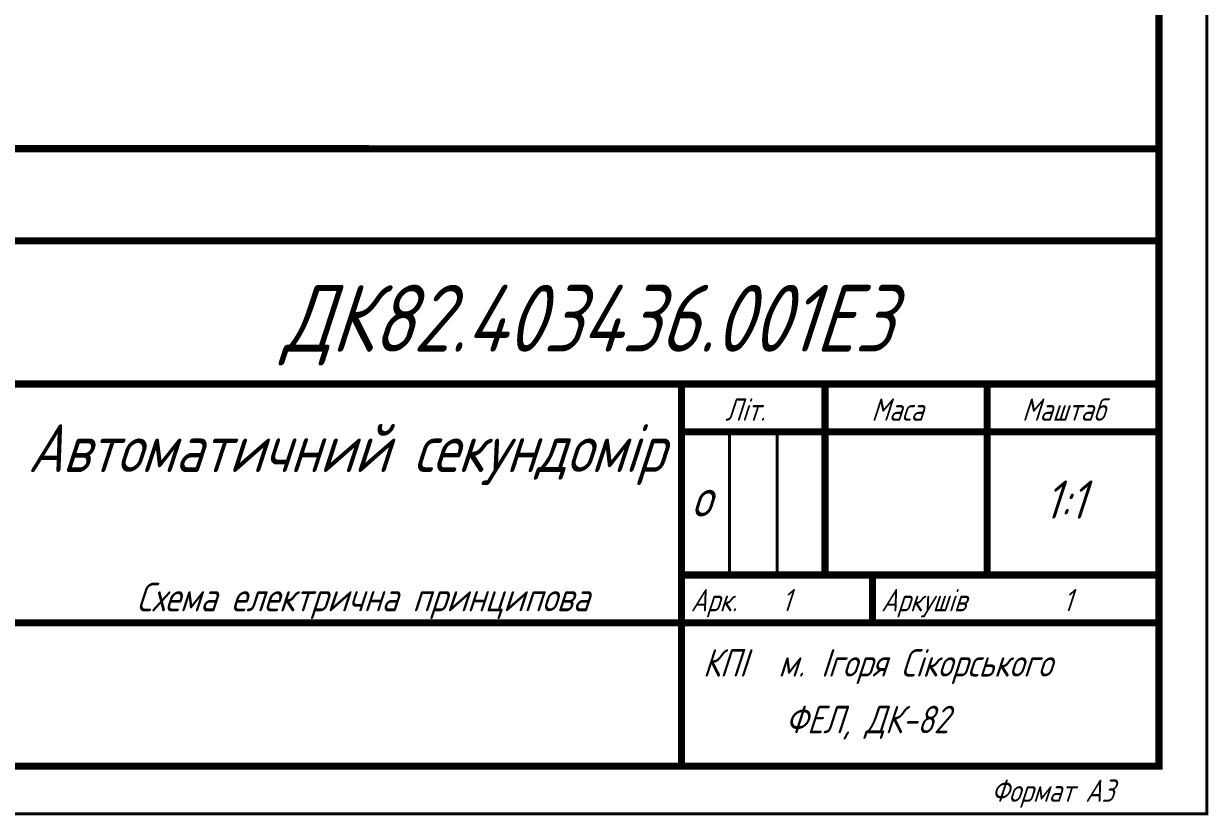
# Model space of a CAD drawing. Header units: millimetres. Extents: x 0 to 420, y 0 to 297.
# Drawn here: x 296.1 to 420.1, y -0.1 to 82.7 of the extents above; entities that cross this region are included whole.
import ezdxf

# ---------------------------------------------------------------- set-up
doc = ezdxf.new("R2010")
doc.units = ezdxf.units.MM
doc.layers.add('Sheet', color=255, linetype='Continuous')
doc.styles.add('GOST', font='', dxfattribs={"oblique": 18})
doc.styles.get('GOST').set_extended_font_data('GOST type A')

msp = doc.modelspace()

# ---------------------------------------------------------------- linework, layer by layer
at = {"layer": 'Sheet'}
for points, const_width in [([(0.04, 297), (419.98, 297), (419.98, 0), (0.04, 0), (0.04, 297)], 0.3), ([(0.04, 297), (0.04, 0), (419.98, 0), (419.98, 297), (0.04, 297), (0.04, 297)], 0.0991), ([(0.04, 297), (0.04, 0), (419.98, 0), (419.98, 297), (0.04, 297), (0.04, 297)], 0.0991)]:
    msp.add_lwpolyline(points, close=True, dxfattribs=dict(at, const_width=const_width))
for points, const_width in [([(414.97, 291.99), (414.97, 292.36), (414.97, 4.62)], 0.749), ([(295, 69.61), (295.14, 69.63), (414.98, 69.61), (414.98, 69.61)], 0.749), ([(230.01, 59.99), (229.62, 59.99), (414.97, 59.99)], 0.749), ([(294.99, 44.99), (414.97, 44.99)], 0.749), ([(364.97, 45), (364.97, 5)], 0.749), ([(379.99, 44.99), (379.99, 25)], 0.749), ([(396.98, 44.99), (396.98, 25)], 0.749), ([(364.99, 40), (414.97, 40)], 0.749), ([(369.99, 40), (369.99, 25)], 0.3), ([(374.98, 40), (374.98, 25)], 0.3), ([(364.99, 25), (414.97, 25)], 0.749), ([(384.97, 25), (384.97, 19.99)], 0.749), ([(294.99, 19.99), (414.97, 19.99)], 0.749), ([(20.05, 4.99), (414.97, 4.99)], 0.749)]:
    msp.add_lwpolyline(points, dxfattribs=dict(at, const_width=const_width))

# ---------------------------------------------------------------- texts
at = {"layer": 'Sheet', "style": 'GOST', "oblique": 18}
for s, height, p in [('ДК82.403436.001Е3', 7, (323.16, 48.38)), ('Літ.', 2.336, (369.54, 41.15)), ('Маса', 2.336, (384.84, 41.15)), ('Маштаб', 2.336, (400.61, 41.15)), ('Автоматичний секундомір', 5, (296.53, 35.78)), ('1:1', 4, (402.93, 30.9)), ('о', 4, (365.99, 31.11)), ('Схема електрична принципова', 3, (307.88, 21.2)), ('Арк.', 2.336, (365.93, 21.2)), ('1', 2.34, (375.45, 21.2)), ('Аркушів', 2.336, (385.87, 21.2)), ('1', 2.34, (404.91, 21.2)), ('КПІ', 2.875, (367.19, 14.37)), ('м. ', 2.875, (375.09, 14.37)), ('І', 2.87, (379.58, 14.37)), ('горя Сікорського', 2.8748, (380.3, 14.37)), ('ФЕЛ, ДК-82', 2.875, (375.81, 8.44)), ('Формат А3', 2.336, (397.37, 1.26))]:
    msp.add_text(s, height=height, dxfattribs=at).set_placement(p)

doc.saveas('drawing.dxf')
